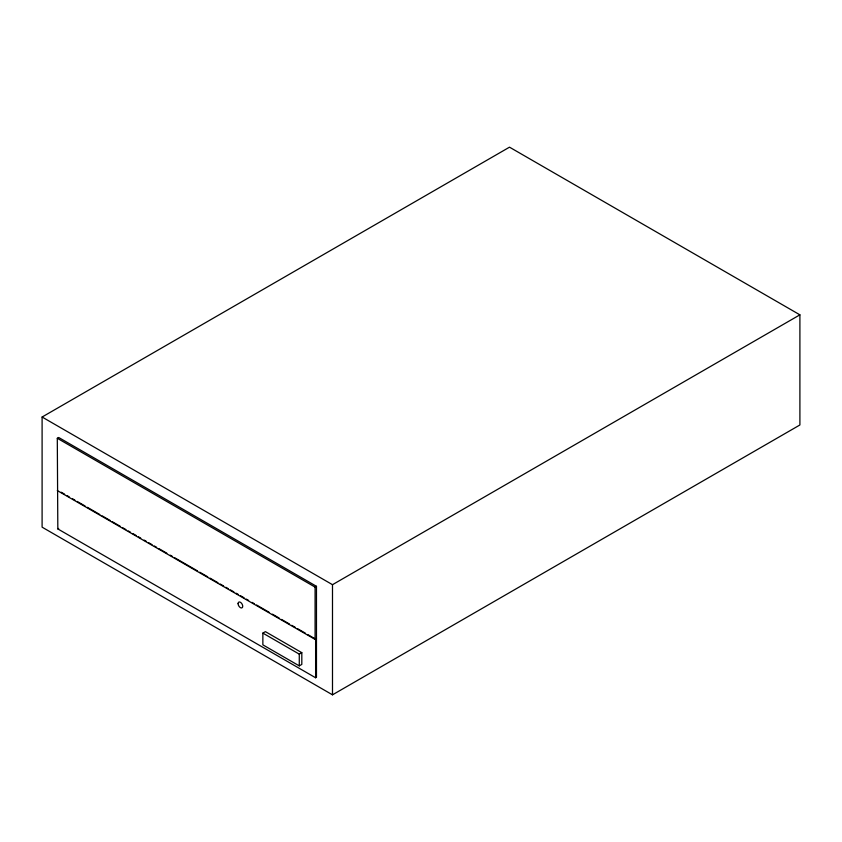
<?xml version="1.0" encoding="UTF-8"?>
<svg xmlns="http://www.w3.org/2000/svg" width="842" height="842" viewBox="0 0 842 842"><rect width="100%" height="100%" fill="white"/><g stroke="black" fill="none" stroke-linecap="round" stroke-linejoin="round"><path stroke-width="1.26" d="M42.1 417.022L509.505 147.171L799.9 314.834L799.9 424.978L332.495 694.829L42.1 527.166L42.1 417.022L332.495 584.685L799.9 314.834M57.298 438.272L58.677 437.482L316.466 586.316L316.466 677.263L315.613 677.757L57.824 528.923L57.298 438.272L315.087 587.106L316.466 586.316M57.824 528.923L58.677 528.429M262.862 633.11L265.398 631.647L301.815 652.666L301.815 664.401L299.278 665.875L262.862 644.846L262.862 633.11L299.278 654.139L301.815 652.666M57.298 490.57L315.087 639.404L316.466 638.604M61.234 492.233L64.645 494.201M66.907 495.506L69.181 496.822M72.591 498.79L74.864 500.095M77.127 501.411L85.084 506M87.358 507.305L99.84 514.525M102.114 515.83L110.07 520.419M112.333 521.735L120.29 526.324M122.553 527.639L125.963 529.597M128.237 530.913L130.51 532.228M132.773 533.533L136.183 535.501M138.456 536.817L140.73 538.122M144.129 540.09L146.403 541.406M148.676 542.711L152.086 544.679M154.36 545.995L156.623 547.3M158.896 548.616L166.842 553.205M170.252 555.173L172.526 556.488M174.799 557.793L197.512 570.908M199.775 572.223L207.732 576.812M210.005 578.117L217.952 582.706M220.225 584.022L223.625 585.99M225.898 587.295L228.171 588.611M230.445 589.926L233.844 591.884M236.118 593.2L238.391 594.515M240.665 595.82L244.075 597.788M246.338 599.104L248.611 600.409M252.021 602.377L254.295 603.693M256.557 604.998L269.051 612.218M272.461 614.176L279.27 618.112M281.544 619.428L289.49 624.017M291.764 625.322L295.174 627.29M297.447 628.606L305.393 633.195M307.667 634.51L315.613 639.099L315.613 677.757M332.495 584.685L332.495 694.829M315.087 587.106L315.087 639.404M299.278 654.139L299.278 665.875M238.075 603.619A3.294 1.905 60 0 0 241.57 607.956A3.294 1.905 60 0 0 241.57 603.304A3.294 1.905 60 0 0 238.075 603.619"/></g></svg>
